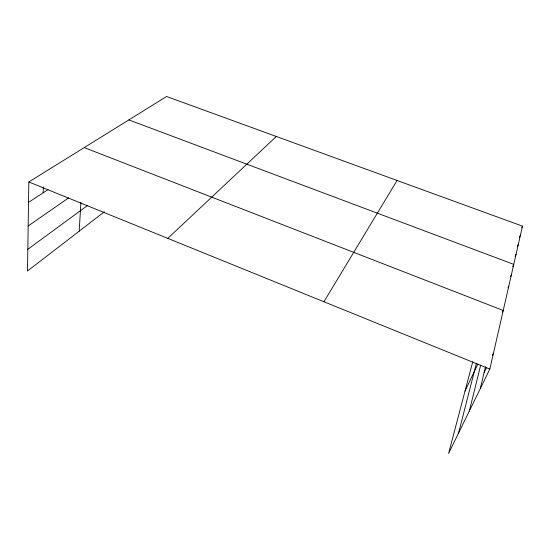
<?xml version="1.0" encoding="UTF-8"?>
<svg xmlns="http://www.w3.org/2000/svg" width="550" height="550" viewBox="0 0 550 550"><rect width="100%" height="100%" fill="white"/><g stroke="black" fill="none" stroke-linecap="round" stroke-linejoin="round"><path stroke-width="0.82" d="M472.704 361.859L448.594 453.496L489.83 369.091L522.5 226.16L166.581 96.504L28.82 181.974L27.5 271.006L104.342 211.812M43.182 192.796L43.34 186.938M79.179 231.199L80.926 202.345M480.288 388.616L485.464 366.816M469.336 411.043L480.659 365.172M458.569 433.084L476.41 363.289M521.812 227.679L522.5 226.16M519.406 237.387L520.458 235.091M517.254 246.744L518.327 244.413M515.054 256.424L516.099 254.162M512.703 266.661L513.769 264.371L128.865 119.9M510.599 276.616L511.321 275.069M508.049 287.794L508.757 286.289M464.998 391.153L477.847 364.038M502.501 312.008L503.229 310.468L84.239 147.586M484.131 372.446L486.372 367.819M492.346 355.479L493.467 353.169M323.929 301.757L397.079 180.469M167.791 238.384L276.334 136.483M27.823 249.294L87.78 205.294M28.167 225.988L68.606 197.897M28.517 202.4L48.063 189.599M28.82 181.974L489.83 369.091"/></g></svg>
